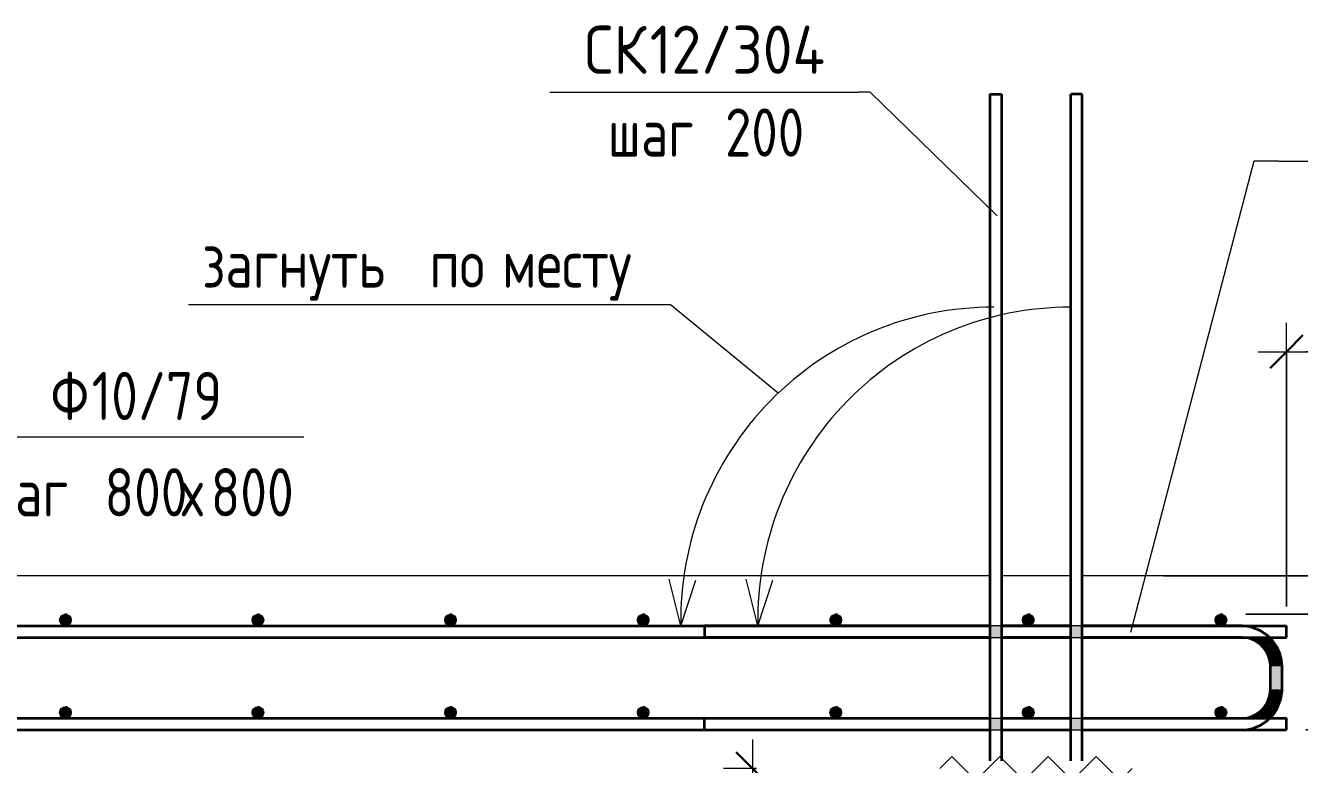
# Model space of a CAD drawing. Header units: millimetres. Extents: x 3129 to 68868, y -1586 to 12682.
# Drawn here: x 41946 to 43269, y -306 to 461 of the extents above; entities that cross this region are included whole.
import ezdxf

# ---------------------------------------------------------------- set-up
doc = ezdxf.new("R2010")
doc.units = ezdxf.units.MM
for name, color, linetype, lineweight in [('AA_Dim', 7, 'Continuous', 9), ('AA_Dim-20', 7, 'Continuous', 9), ('AA_Linii', 7, 'Continuous', 9), ('AA_Oformlenie', 7, 'Continuous', 9), ('AA_Vinoska', 7, 'Continuous', 9), ('AA_Visotnaya otmetka', 7, 'Continuous', 9), ('AF_Perekritie_Опалубка', 253, 'Continuous', 20), ('KR_Armatura', 7, 'Continuous', 20), ('KR_Armatura_Tonkie', 7, 'Continuous', 20)]:
    doc.layers.add(name, color=color, linetype=linetype, lineweight=lineweight)
doc.styles.add('GOST Common', font='GOST_Common.ttf', dxfattribs={"width": 0.85, "height": 50})
doc.styles.add('ISOCPEUR_1', font='isocpeur.TTF', dxfattribs={"width": 0.9, "height": 50})
doc.styles.add('ISOCPEUR_2', font='isocpeur.TTF', dxfattribs={"width": 0.8, "height": 50})
doc.dimstyles.new('05_Округл_5мм__прозр__1', dxfattribs={"dimscale": 304.8, "dimtxt": 50.137748, "dimasz": 0.111549, "dimexe": 0.098425, "dimexo": 0.065617, "dimgap": 0.006562, "dimtad": 1, "dimdec": 0, "dimrnd": 5, "dimdsep": 46, "dimtxsty": 'ISOCPEUR_1', "dimblk1": 'OBLIQUE', "dimblk2": 'OBLIQUE', "dimsah": 1, "dimcen": 0.09, "dimdle": 0.098425, "dimazin": 0, "dimtfac": 1, "dimtdec": 4, "dimtix": 1, "dimtmove": 1, "dimatfit": 3, "dimfxl": 1, "dimtvp": 1, "dimtolj": 1, "dimtzin": 0, "dimlwd": 18, "dimlwe": 18, "dimarcsym": 2})
doc.dimstyles.new('05_Округл_5мм__прозр__2', dxfattribs={"dimscale": 304.8, "dimtxt": 50.137748, "dimasz": 0.111549, "dimexe": 0.098425, "dimexo": 0.065617, "dimgap": 0.006562, "dimtad": 1, "dimdec": 0, "dimrnd": 5, "dimdsep": 46, "dimtxsty": 'ISOCPEUR_1', "dimblk1": 'OBLIQUE', "dimblk2": 'OBLIQUE', "dimsah": 1, "dimcen": 0.09, "dimdle": 0.098425, "dimazin": 0, "dimtfac": 1, "dimtdec": 4, "dimtix": 1, "dimtmove": 0, "dimatfit": 3, "dimfxl": 1, "dimtvp": 1, "dimtolj": 1, "dimtzin": 0, "dimlwd": 18, "dimlwe": 18, "dimarcsym": 2})

# ---------------------------------------------------------------- blocks, each defined once
blk = doc.blocks.new('Последовательность узлов - 3мм масшт20 маскировка-904226-Сечение 21')
at = {"layer": 'AA_Oformlenie'}
for p, q in [((-44797, -850), (-44784.5, -837.5)), ((-44759.5, -862.5), (-44784.5, -837.5)), ((-44747, -850), (-44734.5, -837.5)), ((-44709.5, -862.5), (-44734.5, -837.5)), ((-44697, -850), (-44684.5, -837.5)), ((-44659.5, -862.5), (-44684.5, -837.5)), ((-44647, -850), (-44634.5, -837.5)), ((-44609.5, -862.5), (-44634.5, -837.5)), ((-44747, -850), (-44759.5, -862.5)), ((-44697, -850), (-44709.5, -862.5)), ((-44647, -850), (-44659.5, -862.5)), ((-44597, -850), (-44609.5, -862.5))]:
    blk.add_line(p, q, dxfattribs=at)
blk = doc.blocks.new('DIMBLOCK35-Сечение 21')
at = {"layer": 'AA_Dim-20', "lineweight": 18}
for p, q in [((43256, -142), (43256, 152.7)), ((43295.8, -90), (43295.8, 152.7)), ((43226, 122.7), (43325.8, 122.7)), ((43256, 122.7), (43256, -142)), ((43313.4, 122.7), (43275.9, 122.7)), ((43295.8, 122.7), (43295.8, -90)), ((43507.5, 122.7), (43313.4, 122.7))]:
    blk.add_line(p, q, dxfattribs=at)
at = {"layer": 'AA_Dim-20', "lineweight": 30}
for p, q in [((43256, 122.7), (43273, 139.7)), ((43295.8, 122.7), (43312.8, 139.7)), ((43256, 122.7), (43239, 105.7)), ((43295.8, 122.7), (43278.8, 105.7))]:
    blk.add_line(p, q, dxfattribs=at)
at = {"layer": 'AA_Dim-20', "color": 0, "lineweight": 18, "insert": (43333.4, 189.8), "char_height": 50, "width": 208.876, "attachment_point": 1, "line_spacing_factor": 1.135194, "style": 'ISOCPEUR_1'}
blk.add_mtext('з.с. 40', dxfattribs=at)
blk = doc.blocks.new('_Oblique')
at = {"color": 0, "linetype": 'ByBlock', "lineweight": -2}
blk.add_line((-0.5, -0.5), (0.5, 0.5), dxfattribs=at)
blk = doc.blocks.new('010_Текст с выноской - Текст 2 строки-4025778-Сечение 21')
at = {"layer": 'AA_Vinoska'}
blk.add_line((-45577.1, 171.6), (-45077.1, 171.6), dxfattribs=at)
blk = doc.blocks.new('DIMBLOCK36-Сечение 21')
at = {"layer": 'AA_Dim-20', "lineweight": 18}
for p, q in [((42701.3, -280), (42701.3, -400)), ((42705.4, -310), (42671.3, -310)), ((42701.3, -310), (42705.4, -310)), ((42915.8, -400), (42671.3, -400)), ((42701.3, -400), (42915.8, -400))]:
    blk.add_line(p, q, dxfattribs=at)
at = {"layer": 'AA_Dim-20', "lineweight": 30}
for p, q in [((42701.3, -310), (42684.3, -293)), ((42701.3, -310), (42718.3, -327)), ((42701.3, -400), (42684.3, -383)), ((42701.3, -400), (42718.3, -417))]:
    blk.add_line(p, q, dxfattribs=at)
at = {"layer": 'AA_Dim-20', "color": 0, "lineweight": 18, "insert": (42634.2, -386.2), "char_height": 50, "width": 74.923, "attachment_point": 1, "rotation": 90, "line_spacing_factor": 1.135194, "style": 'ISOCPEUR_1'}
blk.add_mtext('90', dxfattribs=at)
blk = doc.blocks.new('DIMBLOCK45-Сечение 21')
at = {"layer": 'AA_Dim-20', "lineweight": 18}
for p, q in [((43465.4, -340), (43465.4, -240)), ((43276, -270), (43495.4, -270)), ((43465.4, -270), (43276, -270)), ((43465.4, -304.4), (43465.4, -290)), ((43313.5, -310), (43495.4, -310)), ((43465.4, -310), (43313.5, -310)), ((43465.4, -498.5), (43465.4, -304.4))]:
    blk.add_line(p, q, dxfattribs=at)
at = {"layer": 'AA_Dim-20', "lineweight": 30}
for p, q in [((43465.4, -270), (43448.4, -253)), ((43465.4, -270), (43482.4, -287)), ((43465.4, -310), (43448.4, -293)), ((43465.4, -310), (43482.4, -327))]:
    blk.add_line(p, q, dxfattribs=at)
at = {"layer": 'AA_Dim-20', "color": 0, "lineweight": 18, "insert": (43398.3, -498.5), "char_height": 50, "width": 208.876, "attachment_point": 1, "rotation": 90, "line_spacing_factor": 1.135194, "style": 'ISOCPEUR_1'}
blk.add_mtext('з.с. 40', dxfattribs=at)
blk = doc.blocks.new('DIMBLOCK46-Сечение 21')
at = {"layer": 'AA_Dim-20', "lineweight": 18}
for p, q in [((43465.4, 98.4), (43465.4, -95.6)), ((43465.4, -80), (43465.4, -180)), ((43465.4, -95.6), (43465.4, -130)), ((43323.4, -110), (43495.4, -110)), ((43465.4, -110), (43323.4, -110)), ((43213.8, -150), (43495.4, -150)), ((43465.4, -150), (43213.8, -150))]:
    blk.add_line(p, q, dxfattribs=at)
at = {"layer": 'AA_Dim-20', "lineweight": 30}
for p, q in [((43465.4, -110), (43448.4, -93)), ((43465.4, -110), (43482.4, -127)), ((43465.4, -150), (43448.4, -133)), ((43465.4, -150), (43482.4, -167))]:
    blk.add_line(p, q, dxfattribs=at)
at = {"layer": 'AA_Dim-20', "color": 0, "lineweight": 18, "insert": (43398.3, -75.6), "char_height": 50, "width": 208.876, "attachment_point": 1, "rotation": 90, "line_spacing_factor": 1.135194, "style": 'ISOCPEUR_1'}
blk.add_mtext('з.с. 40', dxfattribs=at)
blk = doc.blocks.new('DIMBLOCK51-Сечение 21')
at = {"layer": 'AA_Dim-20', "lineweight": 18}
for p, q in [((43591.2, -850), (43591.2, -280)), ((43610.1, -310), (43561.2, -310)), ((43591.2, -310), (43606.1, -310)), ((43134.1, -850), (43621.2, -850)), ((43591.2, -850), (43134.1, -850))]:
    blk.add_line(p, q, dxfattribs=at)
at = {"layer": 'AA_Dim-20', "lineweight": 30}
for p, q in [((43591.2, -310), (43574.2, -293)), ((43591.2, -310), (43608.2, -327)), ((43591.2, -850), (43574.2, -833)), ((43591.2, -850), (43608.2, -867))]:
    blk.add_line(p, q, dxfattribs=at)
at = {"layer": 'AA_Dim-20', "color": 0, "lineweight": 18, "insert": (43524.1, -628.7), "char_height": 50, "width": 116.925, "attachment_point": 1, "rotation": 90, "line_spacing_factor": 1.135194, "style": 'ISOCPEUR_1'}
blk.add_mtext('540', dxfattribs=at)
blk = doc.blocks.new('042_М_Арматуры - Диам длина поз _ Комментарий-2260297-Сечение 21')
at = {"layer": 'AA_Vinoska'}
blk.add_line((-46484.4, -725.7), (-46164.4, -725.7), dxfattribs=at)
blk = doc.blocks.new('010_Текст с выноской - Текст 2 строки-4087354-Сечение 21')
at = {"layer": 'AA_Vinoska'}
blk.add_line((-47463.3, -109.1), (-47803.3, -109.1), dxfattribs=at)

msp = doc.modelspace()

# ---------------------------------------------------------------- hatches: boundary and pattern name
at = {"layer": 'AA_Oformlenie'}
h = msp.add_hatch(color=250, dxfattribs=at)
h.paths.add_polyline_path([(43043.9, -270), (43043.9, -258.1), (43031.9, -258.1), (43031.9, -270)])
h.paths.add_polyline_path([(42959.9, -270), (42959.9, -258.1), (42947.9, -258.1), (42947.9, -270)])
h.paths.add_polyline_path([(43217.1, -256.9), (43218.6, -256.4), (43217.7, -256.7)])
h.paths.add_polyline_path([(43223.1, -254.6), (43223.4, -254.5), (43223.3, -254.5)])
h.paths.add_polyline_path([(43241.9, -254.4), (43242.1, -254.2), (43242.1, -254.2)])
h.paths.add_polyline_path([(43246.6, -247), (43247.1, -246.2), (43246.9, -246.2)])
h.paths.add_polyline_path([(43250.1, -237.8), (43250.2, -237.3), (43250.1, -237.3)])
h.paths.add_polyline_path([(43239.3, -204.1), (43239.3, -204), (43239, -199.6), (43238.8, -199.6), (43239.3, -204)])
h.paths.add_polyline_path([(43238.3, -196.9), (43237.7, -194.7), (43238, -195.9)])
h.paths.add_polyline_path([(43236.1, -190.7), (43235.7, -189.9), (43235.7, -190.1)])
h.paths.add_polyline_path([(43232.7, -185.3), (43232.5, -185), (43228, -180.6), (43228.3, -180.9), (43232.5, -185.1)])
h.paths.add_polyline_path([(43215.1, -174.7), (43209.3, -174), (43043.9, -174), (43043.9, -162), (43031.9, -162), (43031.9, -174), (42959.9, -174), (42959.9, -162), (42947.9, -162), (42947.9, -174), (43210.3, -174.2)])
at = {"layer": 'KR_Armatura'}
h = msp.add_hatch(color=256, dxfattribs=at)
edge = h.paths.add_edge_path()
edge.add_arc((41987.8, -156), 6, 0, 360)
for points in [[(41987.8, -162), (41993, -159), (41993, -153), (41987.8, -150), (41982.6, -153), (41982.6, -159)], [(42187.8, -162), (42193, -159), (42193, -153), (42187.8, -150), (42182.6, -153), (42182.6, -159)], [(42387.8, -162), (42393, -159), (42393, -153), (42387.8, -150), (42382.6, -153), (42382.6, -159)], [(42587.8, -162), (42593, -159), (42593, -153), (42587.8, -150), (42582.6, -153), (42582.6, -159)], [(42787.8, -162), (42793, -159), (42793, -153), (42787.8, -150), (42782.6, -153), (42782.6, -159)], [(42987.8, -162), (42993, -159), (42993, -153), (42987.8, -150), (42982.6, -153), (42982.6, -159)], [(43187.8, -162), (43193, -159), (43193, -153), (43187.8, -150), (43182.6, -153), (43182.6, -159)], [(41987.8, -258), (41993, -255), (41993, -249), (41987.8, -246), (41982.6, -249), (41982.6, -255)], [(42187.8, -258), (42193, -255), (42193, -249), (42187.8, -246), (42182.6, -249), (42182.6, -255)], [(42387.8, -258), (42393, -255), (42393, -249), (42387.8, -246), (42382.6, -249), (42382.6, -255)], [(42587.8, -258), (42593, -255), (42593, -249), (42587.8, -246), (42582.6, -249), (42582.6, -255)], [(42787.8, -258), (42793, -255), (42793, -249), (42787.8, -246), (42782.6, -249), (42782.6, -255)], [(42987.8, -258), (42993, -255), (42993, -249), (42987.8, -246), (42982.6, -249), (42982.6, -255)], [(43187.8, -258), (43193, -255), (43193, -249), (43187.8, -246), (43182.6, -249), (43182.6, -255)]]:
    msp.add_hatch(color=256, dxfattribs=at).paths.add_polyline_path(points)
h = msp.add_hatch(color=256, dxfattribs=at)
edge = h.paths.add_edge_path()
edge.add_arc((42187.8, -156), 6, 0, 360)
h = msp.add_hatch(color=256, dxfattribs=at)
edge = h.paths.add_edge_path()
edge.add_arc((42387.8, -156), 6, 0, 360)
h = msp.add_hatch(color=256, dxfattribs=at)
edge = h.paths.add_edge_path()
edge.add_arc((42587.8, -156), 6, 0, 360)
h = msp.add_hatch(color=256, dxfattribs=at)
edge = h.paths.add_edge_path()
edge.add_arc((42787.8, -156), 6, 0, 360)
h = msp.add_hatch(color=256, dxfattribs=at)
edge = h.paths.add_edge_path()
edge.add_arc((42987.8, -156), 6, 0, 360)
h = msp.add_hatch(color=256, dxfattribs=at)
edge = h.paths.add_edge_path()
edge.add_arc((43187.8, -156), 6, 0, 360)
h = msp.add_hatch(color=256, dxfattribs=at)
edge = h.paths.add_edge_path()
edge.add_arc((41987.8, -252), 6, 0, 360)
h = msp.add_hatch(color=256, dxfattribs=at)
edge = h.paths.add_edge_path()
edge.add_arc((42187.8, -252), 6, 0, 360)
h = msp.add_hatch(color=256, dxfattribs=at)
edge = h.paths.add_edge_path()
edge.add_arc((42387.8, -252), 6, 0, 360)
h = msp.add_hatch(color=256, dxfattribs=at)
edge = h.paths.add_edge_path()
edge.add_arc((42587.8, -252), 6, 0, 360)
h = msp.add_hatch(color=256, dxfattribs=at)
edge = h.paths.add_edge_path()
edge.add_arc((42787.8, -252), 6, 0, 360)
h = msp.add_hatch(color=256, dxfattribs=at)
edge = h.paths.add_edge_path()
edge.add_arc((42987.8, -252), 6, 0, 360)
h = msp.add_hatch(color=256, dxfattribs=at)
edge = h.paths.add_edge_path()
edge.add_arc((43187.8, -252), 6, 0, 360)
at = {"layer": 'KR_Armatura_Tonkie'}
for points in [[(43210, -174), (43210, -174), (43209.3, -174)], [(43216.6, -174.9), (43216.1, -174), (43210.3, -174)], [(43216.6, -174.9), (43216.8, -174), (43216.1, -174)], [(43223.4, -177.5), (43222.4, -174), (43216.8, -174), (43216.6, -174.9), (43219.5, -176)], [(43223.4, -177.5), (43225.3, -174), (43222.4, -174)], [(43228.3, -180.8), (43228.7, -174), (43225.3, -174), (43223.4, -177.5)], [(43232.5, -185), (43235.3, -174), (43233.9, -174), (43228.3, -180.8), (43229.1, -181.6)], [(43228.3, -180.8), (43233.9, -174), (43228.7, -174), (43228.5, -177.5)], [(43232.5, -185), (43241.7, -177.4), (43238.4, -174), (43235.3, -174), (43232.7, -184.2)], [(43235.7, -189.9), (43241.7, -177.4), (43232.5, -185)], [(43235.7, -189.9), (43246.3, -184.2), (43241.7, -177.4), (43239.3, -182.5)], [(43238, -195.3), (43246.3, -184.2), (43235.7, -189.9)], [(43238, -195.3), (43249.5, -191.8), (43246.3, -184.2), (43239.3, -193.6)], [(43239, -199.6), (43249.5, -191.8), (43238, -195.3)], [(43239, -199.6), (43250.8, -197.8), (43249.5, -191.8), (43239.3, -199.4)], [(43239.3, -204), (43250.8, -197.8), (43239, -199.6)], [(43239.3, -204), (43251.3, -204), (43250.8, -197.8), (43239.9, -203.7)], [(43251.3, -228), (43251.3, -204), (43239.3, -204), (43239.3, -228)], [(43235.7, -242.1), (43250, -238.2), (43238.4, -235.3), (43237.3, -238.2)], [(43238.4, -235.3), (43251.3, -229), (43239.3, -228.7), (43239.2, -229)], [(43250, -238.2), (43251.3, -229), (43238.4, -235.3), (43239.3, -235.5)], [(43251.3, -229), (43251.3, -228), (43239.3, -228.7), (43250, -229)], [(43239.3, -228.7), (43250, -228), (43239.3, -228)], [(43230.8, -258), (43233.9, -258), (43228.3, -251.2), (43223.4, -254.5), (43229.1, -257.2)], [(43241.7, -254.6), (43232.5, -247), (43228.3, -251.2), (43239.3, -254)], [(43235.7, -258), (43238.4, -258), (43241.7, -254.6), (43228.3, -251.2), (43233.9, -258)], [(43246.3, -247.8), (43235.7, -242.1), (43232.5, -247), (43241.7, -247.5)], [(43241.7, -254.6), (43246.3, -247.8), (43232.5, -247), (43239.3, -252.6)], [(43246.3, -247.8), (43250, -238.2), (43235.7, -242.1), (43239.3, -244)], [(43213.7, -258), (43213.7, -257.7), (43212.2, -258), (43213.7, -258)], [(43218.4, -258), (43218, -256.7), (43213.7, -257.7), (43213.9, -258), (43218, -258)], [(43225.3, -258), (43223.4, -254.5), (43218, -256.7), (43219.7, -258), (43223.4, -258)], [(43219.7, -258), (43218, -256.7), (43218.4, -258)], [(43230.8, -258), (43223.5, -254.6), (43225.3, -258), (43228.3, -258)]]:
    msp.add_hatch(color=256, dxfattribs=at).paths.add_polyline_path(points)

# ---------------------------------------------------------------- linework, layer by layer
at = {"layer": 'AA_Linii', "lineweight": 20}
for p, q in [((42626.9, -162), (42614.7, -113.5)), ((42626.9, -162), (42642.4, -114.4)), ((42706.9, -162), (42694.7, -113.5)), ((42706.9, -162), (42722.4, -114.4)), ((43209.3, -162), (42651.4, -162)), ((42651.4, -162), (42651.4, -174)), ((42651.4, -174), (43209.3, -174)), ((43239.3, -204.1), (43239.3, -228.1)), ((43251.3, -228), (43251.3, -204)), ((43209.3, -258.1), (42651.4, -258.1)), ((42651.4, -258.1), (42651.4, -270)), ((42651.4, -270), (43209.3, -270))]:
    msp.add_line(p, q, dxfattribs=at)
for centre in [(42951.9, -156), (43031.9, -156)]:
    msp.add_arc(centre, 325, 90, 181.0578, dxfattribs=at)
for points in [[(43251.3, -204), (43251.3, -200.8), (43250.6, -194.6), (43247.4, -185.6), (43242.4, -177.6), (43234.6, -169.8), (43225.5, -164.8), (43216.4, -162.4), (43211.7, -162), (43209.3, -162)], [(43209.3, -174), (43211.6, -174), (43216, -174.5), (43222.4, -176.8), (43228.1, -180.4), (43233.7, -186), (43237.3, -192.5), (43239, -199), (43239.3, -202.4), (43239.3, -204.1)], [(43209.3, -270), (43212.5, -270), (43218.7, -269.3), (43227.7, -266.2), (43235.7, -261.1), (43243.5, -253.3), (43248.5, -244.2), (43250.9, -235.1), (43251.3, -230.4), (43251.3, -228)], [(43239.3, -228.1), (43239.3, -230.4), (43238.8, -234.8), (43236.5, -241.2), (43232.9, -246.9), (43227.3, -252.5), (43220.9, -256.1), (43214.3, -257.8), (43211, -258.1), (43209.3, -258.1)]]:
    msp.add_open_spline(points, degree=3, knots=[0, 0, 0, 0, 0.142857, 0.285714, 0.428571, 0.571429, 0.785714, 0.892857, 1, 1, 1, 1], dxfattribs=at)
at = {"layer": 'AA_Vinoska'}
for p, q in [((42823.5, 392.3), (42811, 392.3)), ((42955.4, 263.8), (42823.5, 392.3)), ((43094.2, -168.7), (43222.2, 320.8)), ((43222.2, 320.8), (43248.1, 320.8)), ((42728, 79.6), (42615.8, 171.6))]:
    msp.add_line(p, q, dxfattribs=at)
at = {"layer": 'AA_Visotnaya otmetka'}
msp.add_line((43128.1, -110), (43642.8, -110), dxfattribs=at)
at = {"layer": 'AF_Perekritie_Опалубка'}
for p, q in [((42947.9, -110), (40548.9, -110)), ((43031.9, -110), (42959.9, -110)), ((43295.8, -110), (43043.9, -110))]:
    msp.add_line(p, q, dxfattribs=at)
at = {"layer": 'KR_Armatura'}
for p, q in [((41987.8, -150), (41982.6, -153)), ((41982.6, -153), (41982.6, -159)), ((41989.5, -150), (41987.8, -150)), ((41993, -153), (41987.8, -150)), ((41993, -159), (41993, -153)), ((42187.8, -150), (42182.6, -153)), ((42182.6, -153), (42182.6, -159)), ((42189.5, -150), (42187.8, -150)), ((42193, -153), (42187.8, -150)), ((42193, -159), (42193, -153)), ((42387.8, -150), (42382.6, -153)), ((42382.6, -153), (42382.6, -159)), ((42389.6, -150), (42387.8, -150)), ((42393, -153), (42387.8, -150)), ((42393, -159), (42393, -153)), ((42587.8, -150), (42582.6, -153)), ((42582.6, -153), (42582.6, -159)), ((42589.7, -150), (42587.8, -150)), ((42593, -153), (42587.8, -150)), ((42593, -159), (42593, -153)), ((42787.8, -150), (42782.6, -153)), ((42782.6, -153), (42782.6, -159)), ((42789.7, -150), (42787.8, -150)), ((42793, -153), (42787.8, -150)), ((42793, -159), (42793, -153)), ((42987.8, -150), (42982.6, -153)), ((42982.6, -153), (42982.6, -159)), ((42989.8, -150), (42987.8, -150)), ((42993, -153), (42987.8, -150)), ((42993, -159), (42993, -153)), ((43187.8, -150), (43182.6, -153)), ((43182.6, -153), (43182.6, -159)), ((43189.9, -150), (43187.8, -150)), ((43193, -153), (43187.8, -150)), ((43193, -159), (43193, -153)), ((41982.6, -159), (41987.8, -162)), ((41987.8, -162), (41993, -159)), ((41989.5, -162), (41987.8, -162)), ((42182.6, -159), (42187.8, -162)), ((42187.8, -162), (42193, -159)), ((42189.5, -162), (42187.8, -162)), ((42382.6, -159), (42387.8, -162)), ((42387.8, -162), (42393, -159)), ((42389.6, -162), (42387.8, -162)), ((42582.6, -159), (42587.8, -162)), ((42587.8, -162), (42593, -159)), ((42589.7, -162), (42587.8, -162)), ((42782.6, -159), (42787.8, -162)), ((42787.8, -162), (42793, -159)), ((42789.7, -162), (42787.8, -162)), ((42982.6, -159), (42987.8, -162)), ((42987.8, -162), (42993, -159)), ((42989.8, -162), (42987.8, -162)), ((43182.6, -159), (43187.8, -162)), ((43187.8, -162), (43193, -159)), ((43189.9, -162), (43187.8, -162)), ((41987.8, -246), (41982.6, -249)), ((41982.6, -249), (41982.6, -255)), ((41989.5, -246), (41987.8, -246)), ((41993, -249), (41987.8, -246)), ((41993, -255), (41993, -249)), ((42187.8, -246), (42182.6, -249)), ((42182.6, -249), (42182.6, -255)), ((42189.5, -246), (42187.8, -246)), ((42193, -249), (42187.8, -246)), ((42193, -255), (42193, -249)), ((42387.8, -246), (42382.6, -249)), ((42382.6, -249), (42382.6, -255)), ((42389.6, -246), (42387.8, -246)), ((42393, -249), (42387.8, -246)), ((42393, -255), (42393, -249)), ((42587.8, -246), (42582.6, -249)), ((42582.6, -249), (42582.6, -255)), ((42589.7, -246), (42587.8, -246)), ((42593, -249), (42587.8, -246)), ((42593, -255), (42593, -249)), ((42787.8, -246), (42782.6, -249)), ((42782.6, -249), (42782.6, -255)), ((42789.7, -246), (42787.8, -246)), ((42793, -249), (42787.8, -246)), ((42793, -255), (42793, -249)), ((42987.8, -246), (42982.6, -249)), ((42982.6, -249), (42982.6, -255)), ((42989.8, -246), (42987.8, -246)), ((42993, -249), (42987.8, -246)), ((42993, -255), (42993, -249)), ((43187.8, -246), (43182.6, -249)), ((43182.6, -249), (43182.6, -255)), ((43189.9, -246), (43187.8, -246)), ((43193, -249), (43187.8, -246)), ((43193, -255), (43193, -249)), ((41982.6, -255), (41987.8, -258)), ((41987.8, -258), (41993, -255)), ((41989.5, -258), (41987.8, -258)), ((42182.6, -255), (42187.8, -258)), ((42187.8, -258), (42193, -255)), ((42189.5, -258), (42187.8, -258)), ((42382.6, -255), (42387.8, -258)), ((42387.8, -258), (42393, -255)), ((42389.6, -258), (42387.8, -258)), ((42582.6, -255), (42587.8, -258)), ((42587.8, -258), (42593, -255)), ((42589.7, -258), (42587.8, -258)), ((42782.6, -255), (42787.8, -258)), ((42787.8, -258), (42793, -255)), ((42789.7, -258), (42787.8, -258)), ((42982.6, -255), (42987.8, -258)), ((42987.8, -258), (42993, -255)), ((42989.8, -258), (42987.8, -258)), ((43182.6, -255), (43187.8, -258)), ((43187.8, -258), (43193, -255)), ((43189.9, -258), (43187.8, -258))]:
    msp.add_line(p, q, dxfattribs=at)
for centre in [(41987.8, -156), (42187.8, -156), (42387.8, -156), (42587.8, -156), (42787.8, -156), (42987.8, -156), (43187.8, -156), (41987.8, -252), (42187.8, -252), (42387.8, -252), (42587.8, -252), (42787.8, -252), (42987.8, -252), (43187.8, -252)]:
    msp.add_circle(centre, 6, dxfattribs=at)
at = {"layer": 'KR_Armatura_Tonkie', "lineweight": 35}
for p, q in [((42947.9, 390), (42947.9, -302)), ((42947.9, 390), (42959.9, 390)), ((42959.9, 390), (42959.9, -302)), ((43043.9, 390), (43031.9, 390)), ((43031.9, -302), (43031.9, 390)), ((43043.9, -302), (43043.9, 390)), ((40548.9, -162), (42947.9, -162)), ((42947.9, -162), (42651.4, -162)), ((42651.4, -162), (42651.4, -174)), ((43031.9, -162), (42959.9, -162)), ((42959.9, -162), (43031.9, -162)), ((43209.3, -162), (43043.9, -162)), ((43043.9, -162), (43256, -162)), ((43210.3, -162), (43209.3, -162)), ((43219.5, -163.3), (43210.3, -162)), ((43229.1, -167), (43219.5, -163.3)), ((43235.9, -171.5), (43229.1, -167)), ((43238.4, -174), (43235.9, -171.5)), ((43256, -174), (43256, -162)), ((40548.9, -174), (42947.9, -174)), ((42947.9, -174), (42651.4, -174)), ((43031.9, -174), (42959.9, -174)), ((42959.9, -174), (43031.9, -174)), ((43209.3, -174), (43043.9, -174)), ((43043.9, -174), (43256, -174)), ((43210, -174), (43209.3, -174)), ((43216.6, -174.9), (43210, -174)), ((43223.4, -177.5), (43216.6, -174.9)), ((43228.3, -180.8), (43223.4, -177.5)), ((43232.5, -185), (43228.3, -180.8)), ((43235.7, -189.9), (43232.5, -185)), ((43241.7, -177.4), (43238.4, -174)), ((43246.3, -184.2), (43241.7, -177.4)), ((43249.5, -191.8), (43246.3, -184.2)), ((43238, -195.3), (43235.7, -189.9)), ((43239, -199.6), (43238, -195.3)), ((43250.8, -197.8), (43249.5, -191.8)), ((43251.3, -204), (43250.8, -197.8)), ((43239.3, -204), (43239, -199.6)), ((43239.3, -228), (43239.3, -204)), ((43251.3, -228), (43251.3, -204)), ((43235.7, -242.1), (43238.4, -235.3)), ((43238.4, -235.3), (43239.3, -228.7)), ((43239.3, -228.7), (43239.3, -228)), ((43250, -238.2), (43251.3, -229)), ((43251.3, -229), (43251.3, -228)), ((43223.4, -254.5), (43228.3, -251.2)), ((43228.3, -251.2), (43232.5, -247)), ((43232.5, -247), (43235.7, -242.1)), ((43241.7, -254.6), (43246.3, -247.8)), ((43246.3, -247.8), (43250, -238.2)), ((40548.9, -258), (42947.9, -258)), ((42651.4, -258), (42947.9, -258)), ((42651.4, -270), (42651.4, -258)), ((42959.9, -258), (43031.9, -258)), ((42959.9, -258), (43031.9, -258)), ((43043.9, -258), (43256, -258)), ((43043.9, -258), (43209.3, -258)), ((43209.3, -258), (43213.7, -257.7)), ((43213.7, -257.7), (43218, -256.7)), ((43218, -256.7), (43223.4, -254.5)), ((43229.1, -265), (43235.9, -260.5)), ((43235.9, -260.5), (43238.4, -258)), ((43238.4, -258), (43241.7, -254.6)), ((43256, -270), (43256, -258)), ((40548.9, -270), (42947.9, -270)), ((42651.4, -270), (42947.9, -270)), ((42959.9, -270), (43031.9, -270)), ((42959.9, -270), (43031.9, -270)), ((43043.9, -270), (43256, -270)), ((43043.9, -270), (43209.3, -270)), ((43209.3, -270), (43215.4, -269.5)), ((43215.4, -269.5), (43221.5, -268.2)), ((43221.5, -268.2), (43229.1, -265))]:
    msp.add_line(p, q, dxfattribs=at)

# ---------------------------------------------------------------- block references
at = {"layer": 'AA_Oformlenie'}
msp.add_blockref('Последовательность узлов - 3мм масшт20 маскировка-904226-Сечение 21', (87692.8, 540), dxfattribs=at)
at = {"layer": 'AA_Vinoska'}
for name, p in [('042_М_Арматуры - Диам длина поз _ Комментарий-2260297-Сечение 21', (88975.4, 1118)), ('042_М_Арматуры - Диам длина поз _ Комментарий-2260297-Сечение 21', (89732.5, 1046.4)), ('010_Текст с выноской - Текст 2 строки-4025778-Сечение 21', (87692.8, 0)), ('010_Текст с выноской - Текст 2 строки-4087354-Сечение 21', (89698.7, 143.2))]:
    msp.add_blockref(name, p, dxfattribs=at)

# ---------------------------------------------------------------- texts
at = {"layer": 'AA_Vinoska', "char_height": 50, "attachment_point": 1}
for s, insert, width, style in [('СК', (42526.8, 461.3), 82.253, 'ISOCPEUR_1'), ('12/304', (42594.7, 461.3), 226.557, 'ISOCPEUR_1'), (' 200', (42647.4, 375.3), 133.401, 'ISOCPEUR_2'), ('шаг', (42551, 375.3), 116.726, 'ISOCPEUR_2'), ('\\fGOST Common|b0|i0|c204|p34|;\\W.85; ', (42351.3, 239.2), 17.717, 'GOST Common'), ('\\fGOST Common|b0|i0|c204|p34|;\\W.85; ', (42426.7, 239.2), 17.717, 'GOST Common'), ('загнуть', (42129.8, 239.2), 268.485, 'GOST Common'), ('по', (42365.9, 239.2), 73.595, 'GOST Common'), ('месту', (42441.3, 239.2), 192.164, 'GOST Common'), ('\\fGOST Common|b0|i0|c204|p34|;\\W.85;Ф', (41972.4, 101.7), 51.789, 'GOST Common'), ('10/79', (42015.1, 101.7), 173.084, 'GOST Common'), (' 800', (42002.7, 1.7), 128.11, 'GOST Common'), ('800', (42138.8, 1.7), 110.392, 'GOST Common'), ('шаг', (41900.4, 1.7), 124.021, 'GOST Common'), ('\\fGOST Common|b0|i0|c204|p34|;\\W.85;х', (42108.4, 1.7), 36.797, 'GOST Common')]:
    msp.add_mtext(s, dxfattribs=dict(at, insert=insert, width=width, style=style))

# ---------------------------------------------------------------- dimensions: what is measured, and where the dimension line sits
at = {"layer": 'AA_Dim', "lineweight": 18}
dim = msp.add_linear_dim(base=(43295.8, 122.7), p1=(43256, -162), p2=(43295.8, -110), dimstyle='05_Округл_5мм__прозр__1', override={"dimpost": 'з.с. <>', "dimfxl": 65.457596}, dxfattribs=at)
dim.commit()
dim.dimension.update_dxf_attribs({"geometry": 'DIMBLOCK35-Сечение 21', "text_midpoint": (43437.9, 156.5), "dimtype": 160})
for base, p1, p2, override, picture, middle in [((43465.4, -150), (43343.4, -110), (43193.8, -150), {"dimpost": 'з.с. <>', "dimfxl": 154.845759}, 'DIMBLOCK46-Сечение 21', (43431.6, 28.8)), ((43465.4, -270), (43293.5, -310), (43256, -270), {"dimpost": 'з.с. <>', "dimfxl": 54.814335}, 'DIMBLOCK45-Сечение 21', (43431.6, -394))]:
    dim = msp.add_linear_dim(base=base, p1=p1, p2=p2, angle=90, dimstyle='05_Округл_5мм__прозр__1', override=override, dxfattribs=at)
    dim.commit()
    dim.dimension.update_dxf_attribs({"geometry": picture, "text_midpoint": middle, "dimtype": 160, "text_rotation": 90})
for base, p1, p2, override, picture, middle in [((42701.3, -400), (42725.4, -310), (42935.8, -400), {"dimpost": '<>', "dimfxl": 228.865958}, 'DIMBLOCK36-Сечение 21', (42674.3, -355)), ((43591.2, -310), (43114.1, -850), (43590.1, -310), {"dimpost": '<>', "dimfxl": 719.837334}, 'DIMBLOCK51-Сечение 21', (43564.2, -580))]:
    dim = msp.add_linear_dim(base=base, p1=p1, p2=p2, angle=90, dimstyle='05_Округл_5мм__прозр__2', override=override, dxfattribs=at)
    dim.commit()
    dim.dimension.update_dxf_attribs({"geometry": picture, "text_midpoint": middle})

doc.saveas('drawing.dxf')
